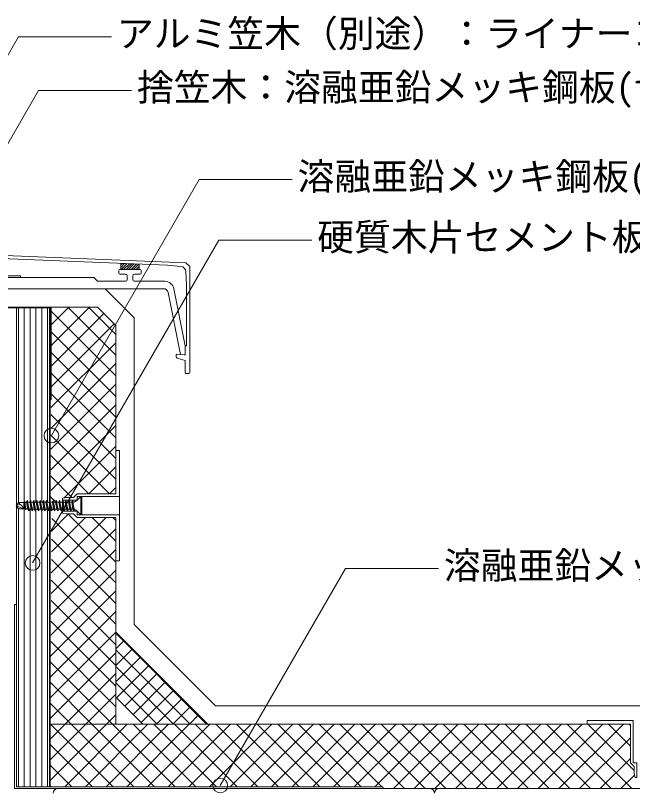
# Model space of a CAD drawing. Units: millimetres, scale not verified. Extents: x -1380 to 1380, y -955 to 955.
# Drawn here: x -494.5 to -159.4, y -105.5 to 314.7 of the extents above; entities that cross this region are included whole.
import ezdxf
from ezdxf.enums import TextEntityAlignment as Align

# ---------------------------------------------------------------- set-up
doc = ezdxf.new("R2010")
doc.units = ezdxf.units.MM
doc.header["$LTSCALE"] = 3
for name, color, linetype, lineweight in [('0-1_HATCH', 9, 'Continuous', 18), ('0-3_BOUSUI', 1, 'Continuous', 18), ('0-4_MOJI', 7, 'Continuous', 18), ('0-5_KASAGI', 150, 'Continuous', 18), ('0-7_KANAMONO_SCREW', 4, 'Continuous', 18), ('0-8_dannnetu', 6, 'Continuous', 18), ('0-9_KANAMONO', 5, 'Continuous', 18), ('0-C_dekki', 3, 'Continuous', 18), ('0-D_bo-do', 3, 'Continuous', 18), ('0-E_ZATU', 6, 'Continuous', 18)]:
    doc.layers.add(name, color=color, linetype=linetype, lineweight=lineweight)
doc.styles.add('ＭＳ ゴシック', font='')
doc.styles.get('ＭＳ ゴシック').set_extended_font_data('MS Gothic')

msp = doc.modelspace()

# ---------------------------------------------------------------- linework, layer by layer
at = {"layer": '0-1_HATCH'}
for p, q in [((-492.897, 50.291), (-492.897, 155.989)), ((-489.722, 50.393), (-489.722, 155.989)), ((-486.547, 50.734), (-486.547, 155.989)), ((-483.372, 50.428), (-483.372, 155.989)), ((-480.197, 50.428), (-480.197, 155.989)), ((-477.022, 50.428), (-477.022, 155.989)), ((-475.197, 146.746), (-465.554, 156.389)), ((-475.197, 135.521), (-454.329, 156.389)), ((-439.997, 130.251), (-466.136, 156.389)), ((-439.997, 141.476), (-454.911, 156.389)), ((-439.997, 119.025), (-475.197, 154.225)), ((-475.197, 124.296), (-446.551, 152.942)), ((-475.197, 113.07), (-440.938, 147.33)), ((-439.997, 107.8), (-475.197, 143)), ((-475.213, 101.829), (-439.997, 137.045)), ((-439.997, 96.575), (-475.197, 131.775)), ((-475.255, 90.562), (-439.997, 125.82)), ((-439.997, 85.349), (-475.197, 120.549)), ((-475.297, 79.295), (-439.997, 114.594)), ((-439.997, 74.124), (-475.197, 109.324)), ((-475.339, 68.027), (-439.997, 103.369)), ((-439.997, 62.899), (-475.227, 98.128)), ((-475.381, 56.76), (-439.997, 92.144)), ((-443.401, 55.078), (-475.268, 86.945)), ((-468.118, 52.797), (-439.997, 80.918)), ((-454.627, 55.078), (-475.31, 75.761)), ((-454.613, 55.078), (-439.997, 69.693)), ((-463.852, 53.078), (-475.352, 64.577)), ((-443.388, 55.078), (-439.997, 58.468)), ((-472.613, 50.613), (-475.394, 53.394)), ((-492.897, -104.011), (-492.897, 46.864)), ((-489.722, -104.011), (-489.722, 46.828)), ((-486.547, -104.011), (-486.547, 46.728)), ((-483.372, -104.011), (-483.372, 46.728)), ((-477.022, -104.011), (-477.022, 46.361)), ((-474.797, 46.118), (-474.188, 46.728)), ((-480.197, -104.011), (-480.197, 45.928)), ((-475.066, 12.174), (-445.162, 42.078)), ((-474.976, 23.49), (-456.388, 42.078)), ((-474.885, 34.806), (-465.613, 44.078)), ((-439.997, 17.997), (-466.077, 44.078)), ((-439.997, 29.223), (-452.852, 42.078)), ((-439.997, 40.448), (-441.627, 42.078)), ((-439.997, 6.772), (-474.83, 41.605)), ((-475.157, 0.858), (-439.997, 36.017)), ((-439.997, -4.453), (-474.92, 30.469)), ((-475.248, -10.458), (-439.997, 24.792)), ((-439.997, -15.678), (-475.009, 19.333)), ((-475.338, -21.774), (-439.997, 13.566)), ((-439.997, -26.904), (-475.098, 8.197)), ((-475.429, -33.091), (-439.997, 2.341)), ((-439.997, -38.129), (-475.187, -2.939)), ((-475.52, -44.407), (-439.997, -8.884)), ((-439.997, -49.354), (-475.277, -14.075)), ((-475.597, -55.709), (-439.997, -20.109)), ((-439.997, -20.165), (-439.92, -20.088)), ((-390.682, -70.011), (-439.997, -20.695)), ((-439.997, -60.58), (-475.366, -25.211)), ((-439.997, -29.146), (-435.43, -24.578)), ((-439.997, -38.126), (-430.94, -29.068)), ((-475.597, -66.935), (-439.997, -31.335)), ((-399.662, -70.011), (-439.997, -29.675)), ((-439.997, -47.106), (-426.45, -33.558)), ((-441.792, -70.011), (-475.455, -36.347)), ((-408.642, -70.011), (-439.997, -38.656)), ((-439.637, -55.726), (-421.96, -38.049)), ((-467.448, -70.011), (-439.997, -42.56)), ((-435.147, -60.216), (-417.469, -42.539)), ((-453.017, -70.011), (-475.544, -47.483)), ((-417.622, -70.011), (-439.997, -47.636)), ((-430.657, -64.707), (-412.979, -47.029)), ((-456.223, -70.011), (-439.997, -53.785)), ((-426.167, -69.197), (-408.489, -51.519)), ((-464.242, -70.011), (-475.597, -58.656)), ((-418.001, -70.011), (-403.999, -56.009)), ((-409.02, -70.011), (-399.509, -60.499)), ((-444.997, -70.011), (-439.997, -65.011)), ((-400.04, -70.011), (-395.019, -64.989)), ((-475.468, -70.011), (-475.597, -69.881)), ((-475.597, -78.16), (-467.448, -70.011)), ((-475.597, -89.385), (-456.223, -70.011)), ((-475.597, -100.611), (-444.997, -70.011)), ((-441.468, -104.011), (-475.468, -70.011)), ((-467.772, -104.011), (-433.772, -70.011)), ((-430.242, -104.011), (-464.242, -70.011)), ((-456.547, -104.011), (-422.547, -70.011)), ((-419.017, -104.011), (-453.017, -70.011)), ((-445.321, -104.011), (-411.321, -70.011)), ((-407.792, -104.011), (-441.792, -70.011)), ((-434.096, -104.011), (-400.096, -70.011)), ((-396.566, -104.011), (-430.566, -70.011)), ((-422.871, -104.011), (-388.871, -70.011)), ((-385.341, -104.011), (-419.341, -70.011)), ((-411.645, -104.011), (-377.645, -70.011)), ((-374.116, -104.011), (-408.116, -70.011)), ((-400.42, -104.011), (-366.42, -70.011)), ((-362.89, -104.011), (-396.89, -70.011)), ((-391.06, -70.011), (-390.529, -69.48)), ((-389.195, -104.011), (-355.195, -70.011)), ((-351.665, -104.011), (-385.665, -70.011)), ((-377.969, -104.011), (-343.969, -70.011)), ((-340.44, -104.011), (-374.44, -70.011)), ((-366.744, -104.011), (-332.744, -70.011)), ((-329.214, -104.011), (-363.214, -70.011)), ((-355.519, -104.011), (-321.519, -70.011)), ((-317.989, -104.011), (-351.989, -70.011)), ((-344.293, -104.011), (-310.293, -70.011)), ((-306.764, -104.011), (-340.764, -70.011)), ((-333.068, -104.011), (-299.068, -70.011)), ((-295.538, -104.011), (-329.538, -70.011)), ((-321.843, -104.011), (-287.843, -70.011)), ((-283.313, -105.011), (-318.313, -70.011)), ((-310.618, -104.011), (-276.618, -70.011)), ((-272.088, -105.011), (-307.088, -70.011)), ((-299.392, -104.011), (-265.392, -70.011)), ((-260.862, -105.011), (-295.862, -70.011)), ((-289.167, -105.011), (-254.167, -70.011)), ((-249.637, -105.011), (-284.637, -70.011)), ((-277.942, -105.011), (-242.942, -70.011)), ((-238.412, -105.011), (-273.412, -70.011)), ((-266.716, -105.011), (-231.716, -70.011)), ((-227.187, -105.011), (-262.187, -70.011)), ((-255.491, -105.011), (-220.491, -70.011)), ((-215.961, -105.011), (-250.961, -70.011)), ((-244.266, -105.011), (-209.266, -70.011)), ((-204.736, -105.011), (-239.736, -70.011)), ((-233.04, -105.011), (-198.04, -70.011)), ((-193.511, -105.011), (-228.511, -70.011)), ((-221.815, -105.011), (-186.815, -70.011)), ((-182.285, -105.011), (-217.285, -70.011)), ((-210.59, -105.011), (-175.59, -70.011)), ((-171.06, -105.011), (-206.06, -70.011)), ((-199.364, -105.011), (-164.364, -70.011)), ((-159.835, -105.011), (-194.835, -70.011)), ((-158.492, -95.128), (-183.609, -70.011)), ((-160.492, -81.903), (-172.384, -70.011)), ((-160.492, -70.677), (-161.159, -70.011)), ((-188.139, -105.011), (-160.492, -77.364)), ((-452.693, -104.011), (-475.597, -81.106)), ((-463.918, -104.011), (-475.597, -92.332)), ((-176.914, -105.011), (-160.492, -88.589)), ((-165.688, -105.011), (-158.331, -97.654)), ((-475.144, -104.011), (-475.597, -103.557)), ((-294.538, -105.011), (-294.997, -104.552))]:
    msp.add_line(p, q, dxfattribs=at)
at = {"layer": '0-3_BOUSUI'}
msp.add_lwpolyline([(900.003, -60.011), (-385.855, -60.011), (-429.997, -15.869), (-429.997, 150.531), (-445.855, 166.389), (-620.397, 166.389)], dxfattribs=at)
at = {"layer": '0-4_MOJI'}
for points in [[(-442.43, 303.18), (-492.868, 303.18), (-560.855, 185.424)], [(-431.529, 274.033), (-481.968, 274.033), (-549.954, 156.276)], [(-344.312, 225.614), (-394.75, 225.614), (-474.997, 86.621)], [(-333.647, 192.665), (-384.085, 192.665), (-485.203, 17.523)], [(-264.852, 14.405), (-315.29, 14.405), (-383.276, -103.351)]]:
    msp.add_lwpolyline(points, dxfattribs=at)
for centre in [(-474.997, 86.621), (-485.203, 17.523), (-383.276, -103.351)]:
    msp.add_circle(centre, 4, dxfattribs=at)
at = {"layer": '0-5_KASAGI'}
for p, q in [((-437.797, 176.789), (-426.797, 176.789)), ((-437.297, 179.282), (-436.526, 180.053)), ((-437.297, 177.935), (-435.231, 180.001)), ((-437.096, 176.789), (-433.936, 179.949)), ((-435.749, 176.789), (-432.641, 179.898)), ((-434.402, 176.789), (-431.346, 179.846)), ((-433.055, 176.789), (-430.05, 179.794)), ((-431.708, 176.789), (-428.755, 179.742)), ((-430.361, 176.789), (-427.46, 179.69)), ((-429.014, 176.789), (-427.297, 178.506)), ((-427.667, 176.789), (-427.297, 177.159)), ((-438.297, 174.789), (-438.297, 176.289)), ((-434.797, 174.289), (-437.797, 174.289)), ((-433.797, 171.389), (-433.797, 173.289)), ((-430.797, 173.289), (-430.797, 171.389)), ((-426.797, 174.289), (-429.797, 174.289)), ((-426.297, 176.289), (-426.297, 174.789)), ((-429.797, 170.389), (-413.396, 170.389)), ((-414.116, 166.389), (-635.679, 166.389)), ((-402.832, 130.427), (-406.762, 130.701)), ((-407.297, 130.203), (-407.297, 129.882)), ((-401.897, 120.389), (-400.397, 120.389))]:
    msp.add_line(p, q, dxfattribs=at)
for points in [[(-399.897, 120.889), (-399.897, 178.389), (-401.981, 180.473), (-629.897, 189.589), (-632.064, 191.756), (-647.897, 192.389), (-649.897, 190.389), (-649.897, 120.889)], [(-644.682, 190.059), (-633.011, 189.592), (-630.845, 187.425), (-619.897, 187.388), (-411.981, 179.071), (-404.747, 178.489)], [(-597.897, 172.389), (-540.897, 172.389), (-539.897, 171.389), (-525.397, 171.389), (-524.897, 170.889), (-524.397, 171.389), (-509.897, 171.389), (-508.897, 172.389), (-451.897, 172.389), (-449.897, 170.389), (-434.797, 170.389)], [(-401.99, 175.62), (-401.697, 168.389), (-401.697, 135.389), (-402.297, 135.389), (-402.297, 130.925)], [(-402.832, 130.427), (-404.903, 130.571), (-411.665, 164.38)], [(-408.493, 166.37), (-402.297, 135.389), (-402.297, 130.925)], [(-406.196, 128.435), (-402.397, 127.389), (-402.397, 120.889)]]:
    msp.add_lwpolyline(points, dxfattribs=at)
msp.add_lwpolyline([(-437.297, 180.084), (-437.297, 176.789), (-427.297, 176.789), (-427.297, 179.684)], close=True, dxfattribs=at)
for centre, radius, start, end in [((-437.797, 176.289), 0.5, 90, 180), ((-426.797, 176.289), 0.5, 0, 90), ((-404.987, 175.498), 3, 2.31694, 85.39736), ((-437.797, 174.789), 0.5, 180, 270), ((-434.797, 173.289), 1, 0, 90), ((-429.797, 173.289), 1, 90, 180), ((-426.797, 174.789), 0.5, 270, 0), ((-434.797, 171.389), 1, 270, 0), ((-429.797, 171.389), 1, 180, 270), ((-413.396, 165.389), 5, 11.30993, 90), ((-414.116, 163.889), 2.5, 11.30993, 90), ((-406.797, 130.203), 0.5, 86, 180), ((-402.797, 130.925), 0.5, 266, 0), ((-402.797, 130.925), 0.5, 266, 0), ((-405.797, 129.882), 1.5, 180, 254.60055), ((-401.897, 120.889), 0.5, 180, 270), ((-400.397, 120.889), 0.5, 270, 0)]:
    msp.add_arc(centre, radius, start, end, dxfattribs=at)
at = {"layer": '0-7_KANAMONO_SCREW'}
for p, q in [((-489.497, 50.81), (-489.93, 50.01)), ((-488.463, 50.428), (-489.497, 50.01)), ((-487.922, 51.428), (-488.463, 50.428)), ((-488.463, 50.428), (-487.797, 46.728)), ((-487.922, 51.428), (-487.922, 50.428)), ((-486.713, 50.428), (-487.922, 50.428)), ((-487.922, 50.428), (-487.047, 45.728)), ((-487.922, 50.428), (-487.047, 46.728)), ((-486.172, 51.428), (-486.713, 50.428)), ((-486.713, 50.428), (-486.047, 46.728)), ((-486.172, 51.428), (-486.172, 50.428)), ((-484.963, 50.428), (-486.172, 50.428)), ((-486.172, 50.428), (-485.297, 45.728)), ((-486.172, 50.428), (-485.297, 46.728)), ((-484.422, 51.428), (-484.963, 50.428)), ((-484.963, 50.428), (-484.297, 46.728)), ((-484.422, 51.428), (-484.422, 50.428)), ((-484.422, 50.428), (-483.547, 45.728)), ((-484.422, 50.428), (-483.547, 46.728)), ((-483.213, 50.428), (-484.422, 50.428)), ((-482.672, 51.428), (-482.672, 50.428)), ((-481.463, 50.428), (-482.672, 50.428)), ((-482.672, 50.428), (-481.797, 45.728)), ((-482.672, 50.428), (-481.797, 46.728)), ((-480.922, 51.428), (-481.463, 50.428)), ((-481.463, 50.428), (-480.797, 46.728)), ((-480.922, 51.428), (-480.922, 50.428)), ((-479.713, 50.428), (-480.922, 50.428)), ((-480.922, 50.428), (-480.047, 45.728)), ((-480.922, 50.428), (-480.047, 46.728)), ((-479.172, 51.428), (-479.713, 50.428)), ((-479.713, 50.428), (-479.047, 46.728)), ((-479.172, 51.428), (-479.172, 50.428)), ((-477.963, 50.428), (-479.172, 50.428)), ((-479.172, 50.428), (-478.297, 45.728)), ((-479.172, 50.428), (-478.297, 46.728)), ((-477.422, 51.428), (-477.963, 50.428)), ((-476.213, 50.428), (-477.422, 50.428)), ((-477.422, 50.428), (-476.547, 46.728)), ((-475.672, 51.428), (-476.213, 50.428)), ((-474.463, 50.428), (-475.672, 50.428)), ((-475.672, 50.428), (-474.797, 46.728)), ((-473.922, 51.428), (-474.463, 50.428)), ((-472.713, 50.428), (-473.922, 50.428)), ((-473.922, 50.428), (-473.047, 46.728)), ((-472.172, 51.428), (-472.713, 50.428)), ((-470.963, 50.428), (-472.172, 50.428)), ((-472.172, 50.428), (-471.297, 46.728)), ((-470.422, 51.428), (-470.963, 50.428)), ((-469.213, 50.428), (-470.422, 50.428)), ((-470.422, 50.428), (-469.547, 46.728)), ((-468.672, 51.428), (-469.213, 50.428)), ((-467.463, 50.428), (-468.672, 50.428)), ((-468.672, 50.428), (-467.797, 46.728)), ((-466.922, 51.428), (-467.463, 50.428)), ((-467.463, 50.428), (-466.797, 46.728)), ((-465.713, 50.428), (-466.922, 50.428)), ((-466.922, 50.428), (-466.047, 46.728)), ((-465.172, 51.428), (-465.713, 50.428)), ((-463.963, 50.428), (-465.172, 50.428)), ((-465.172, 50.428), (-464.297, 46.728)), ((-463.422, 51.428), (-463.963, 50.428)), ((-463.422, 50.428), (-462.547, 46.728)), ((-463.422, 50.428), (-462.547, 50.428)), ((-462.547, 50.578), (-462.316, 50.639)), ((-462.547, 50.578), (-462.547, 50.428)), ((-458.997, 53.578), (-461.417, 51.157)), ((-458.997, 53.578), (-458.497, 53.578)), ((-458.497, 53.578), (-458.497, 43.578)), ((-494.097, 48.578), (-492.872, 50.328)), ((-494.097, 48.578), (-492.094, 49.319)), ((-494.097, 48.578), (-492.872, 46.828)), ((-489.93, 50.328), (-492.872, 50.328)), ((-489.93, 50.328), (-489.93, 46.828)), ((-489.93, 50.01), (-489.397, 47.05)), ((-489.397, 47.05), (-489.93, 47.05)), ((-489.497, 50.01), (-488.797, 46.25)), ((-487.797, 46.728), (-488.797, 47.05)), ((-487.797, 46.728), (-487.047, 45.728)), ((-486.047, 46.728), (-487.047, 46.728)), ((-487.047, 45.728), (-487.047, 46.728)), ((-486.047, 46.728), (-485.297, 45.728)), ((-484.297, 46.728), (-485.297, 46.728)), ((-485.297, 45.728), (-485.297, 46.728)), ((-484.297, 46.728), (-483.547, 45.728)), ((-483.547, 45.728), (-483.547, 46.728)), ((-482.547, 46.728), (-481.797, 45.728)), ((-480.797, 46.728), (-481.797, 46.728)), ((-481.797, 45.728), (-481.797, 46.728)), ((-480.797, 46.728), (-480.047, 45.728)), ((-479.047, 46.728), (-480.047, 46.728)), ((-480.047, 45.728), (-480.047, 46.728)), ((-479.047, 46.728), (-478.297, 45.728)), ((-477.297, 46.728), (-478.297, 46.728)), ((-478.297, 45.728), (-478.297, 46.728)), ((-475.547, 46.728), (-476.547, 46.728)), ((-476.547, 45.728), (-476.547, 46.728)), ((-473.797, 46.728), (-474.797, 46.728)), ((-474.797, 45.728), (-474.797, 46.728)), ((-472.047, 46.728), (-473.047, 46.728)), ((-473.047, 45.728), (-473.047, 46.728)), ((-470.297, 46.728), (-471.297, 46.728)), ((-471.297, 45.728), (-471.297, 46.728)), ((-468.547, 46.728), (-469.547, 46.728)), ((-469.547, 45.728), (-469.547, 46.728)), ((-466.797, 46.728), (-467.797, 46.728)), ((-467.797, 45.728), (-467.797, 46.728)), ((-466.797, 46.728), (-466.047, 45.728)), ((-465.047, 46.728), (-466.047, 46.728)), ((-466.047, 45.728), (-466.047, 46.728)), ((-463.297, 46.728), (-464.297, 46.728)), ((-464.297, 45.728), (-464.297, 46.728)), ((-462.547, 45.728), (-462.547, 46.728)), ((-462.547, 46.578), (-462.316, 46.516)), ((-458.997, 43.578), (-458.497, 43.578))]:
    msp.add_line(p, q, dxfattribs=at)
msp.add_lwpolyline([(-516.715, 173.389), (-491.715, 173.389), (-491.715, 172.389), (-516.715, 172.389)], close=True, dxfattribs=at)
for points in [[(-489.497, 50.81), (-489.497, 50.01), (-488.797, 47.05)], [(-482.672, 51.428), (-483.213, 50.428), (-482.547, 46.728), (-483.547, 46.728)], [(-477.963, 50.428), (-477.297, 46.728), (-476.547, 45.728)], [(-477.422, 51.428), (-477.422, 50.428), (-476.547, 45.728)], [(-476.213, 50.428), (-475.547, 46.728), (-474.797, 45.728)], [(-475.672, 51.428), (-475.672, 50.428), (-474.797, 45.728)], [(-474.463, 50.428), (-473.797, 46.728), (-473.047, 45.728)], [(-473.922, 51.428), (-473.922, 50.428), (-473.047, 45.728)], [(-472.713, 50.428), (-472.047, 46.728), (-471.297, 45.728)], [(-472.172, 51.428), (-472.172, 50.428), (-471.297, 45.728)], [(-470.963, 50.428), (-470.297, 46.728), (-469.547, 45.728)], [(-470.422, 51.428), (-470.422, 50.428), (-469.547, 45.728)], [(-469.213, 50.428), (-468.547, 46.728), (-467.797, 45.728)], [(-468.672, 51.428), (-468.672, 50.428), (-467.797, 45.728)], [(-466.922, 51.428), (-466.922, 50.428), (-466.047, 45.728)], [(-465.713, 50.428), (-465.047, 46.728), (-464.297, 45.728)], [(-465.172, 51.428), (-465.172, 50.428), (-464.297, 45.728)], [(-463.963, 50.428), (-463.297, 46.728), (-462.547, 45.728)], [(-463.422, 51.428), (-463.422, 50.428), (-462.547, 45.728)], [(-458.997, 53.578), (-458.997, 43.578), (-461.417, 45.998)], [(-494.097, 48.578), (-489.93, 46.828), (-492.872, 46.828)], [(-489.397, 47.05), (-488.797, 46.25), (-488.797, 47.05)]]:
    msp.add_lwpolyline(points, dxfattribs=at)
for centre, radius, start, end in [((-462.832, 52.572), 2, 284.93142, 315), ((-494.097, 48.578), 2.136, 20.30447, 55), ((-495.115, 44.51), 5.679, 24.08593, 57.8643), ((-462.832, 44.583), 2, 45, 75.06858)]:
    msp.add_arc(centre, radius, start, end, dxfattribs=at)
at = {"layer": '0-8_dannnetu'}
for p, q in [((-439.997, 42.078), (-439.997, -70.011)), ((-439.997, -20.011), (-389.997, -70.011)), ((-439.997, -55.366), (-425.353, -70.011)), ((-474.997, -70.011), (-160.492, -70.011)), ((-294.997, -105.011), (900.003, -105.011))]:
    msp.add_line(p, q, dxfattribs=at)
msp.add_lwpolyline([(-475.197, 156.389), (-449.997, 156.389), (-439.997, 146.389), (-439.997, 55.078)], dxfattribs=at)
at = {"layer": '0-9_KANAMONO'}
for points in [[(-475.597, 105.989), (-475.597, 155.989), (-629.997, 155.989), (-629.997, 105.989), (-630.397, 105.989), (-630.397, 156.389), (-475.197, 156.389), (-475.197, 105.989)], [(-475.997, -104.011), (-475.997, -5.011), (-475.997, -1.279), (-475.997, 155.989), (-475.597, 155.989), (-475.597, -1.147), (-475.597, -4.879), (-475.597, -104.011)], [(-494.997, -5.011), (-494.997, -105.011), (-294.997, -105.011), (-294.997, -104.011), (-493.997, -104.011), (-493.997, -5.011)]]:
    msp.add_lwpolyline(points, close=True, dxfattribs=at)
at = {"layer": '0-C_dekki'}
for p, q in [((-269.497, -105.011), (-471.497, -105.011)), ((-62.497, -105.011), (-264.497, -105.011))]:
    msp.add_line(p, q, dxfattribs=at)
for centre, start, end in [((-471.497, -107.511), 90, 180), ((-269.497, -107.511), 0, 90), ((-264.497, -107.511), 90, 180)]:
    msp.add_arc(centre, 2.5, start, end, dxfattribs=at)
at = {"layer": '0-D_bo-do'}
msp.add_lwpolyline([(-493.997, 155.989), (-475.997, 155.989), (-475.997, -104.011), (-493.997, -104.011)], close=True, dxfattribs=at)
at = {"layer": '0-E_ZATU'}
for p, q in [((-468.997, 51.578), (-468.997, 45.578)), ((-437.997, 53.578), (-437.997, 43.578))]:
    msp.add_line(p, q, dxfattribs=at)
for points in [[(-460.997, 51.578), (-460.997, 53.578), (-437.997, 53.578), (-437.997, 78.578), (-439.997, 78.578), (-439.997, 55.078), (-460.997, 55.078), (-462.997, 53.078), (-466.997, 53.078), (-468.997, 52.578), (-468.997, 51.578)], [(-460.997, 45.578), (-460.997, 43.578), (-437.997, 43.578), (-437.997, 18.578), (-439.997, 18.578), (-439.997, 42.078), (-460.997, 42.078), (-462.997, 44.078), (-466.997, 44.078), (-468.997, 44.578), (-468.997, 45.578)], [(-156.992, -91.011), (-158.992, -91.011), (-158.992, -68.011), (-183.992, -68.011), (-183.992, -70.011), (-160.492, -70.011), (-160.492, -91.011), (-158.492, -93.011), (-158.492, -97.011), (-157.992, -99.011), (-156.992, -99.011)]]:
    msp.add_lwpolyline(points, close=True, dxfattribs=at)

# ---------------------------------------------------------------- texts
at = {"layer": '0-4_MOJI', "style": 'ＭＳ ゴシック'}
for s, p in [('アルミ笠木（別途）：ライナーコーピングＳ等', (-439.43, 293.18)), ('捨笠木：溶融亜鉛メッキ鋼板(t=0.4)', (-428.529, 264.033)), ('溶融亜鉛メッキ鋼板(t=0.4)', (-341.312, 215.614)), ('硬質木片セメント板（t=18）', (-330.647, 182.665)), ('溶融亜鉛メッキ鋼板(t=1.0)', (-261.852, 4.405))]:
    msp.add_text(s, height=14.66, dxfattribs=at).set_placement(p, align=Align.BOTTOM_LEFT)

doc.saveas('drawing.dxf')
